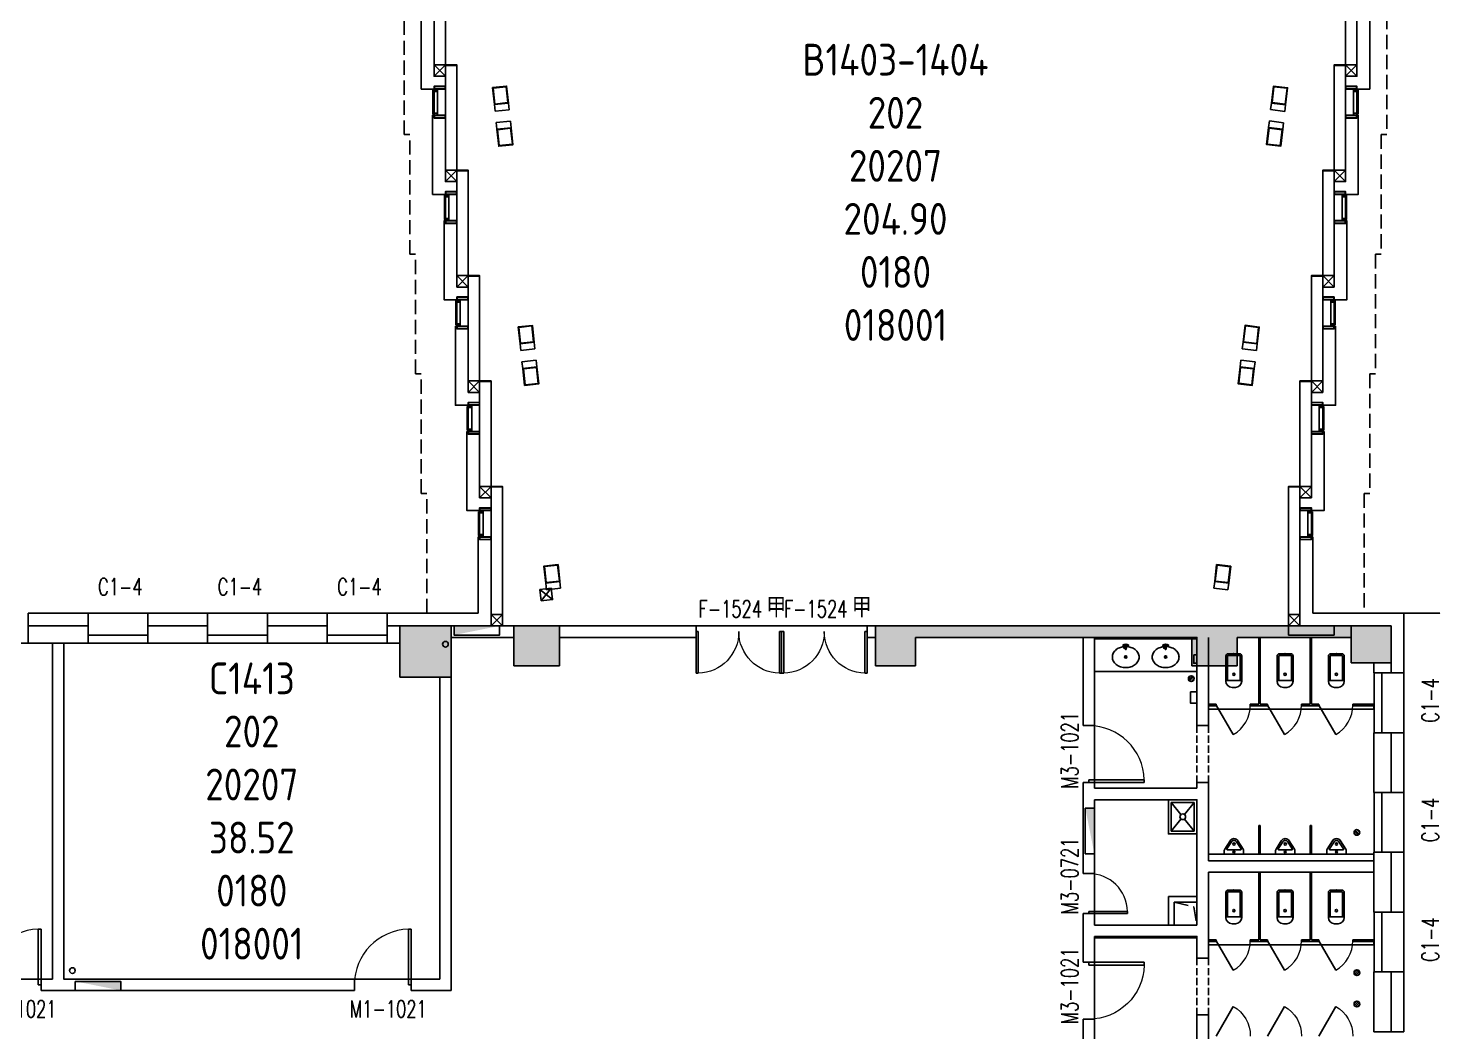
# Model space of a CAD drawing. Extents: x 2066852 to 2142668, y 313528 to 416301.
# Drawn here: x 2117888 to 2142668, y 335140 to 352759 of the extents above; entities that cross this region are included whole.
import ezdxf

# ---------------------------------------------------------------- set-up
doc = ezdxf.new("R2010")
doc.units = 0
doc.header["$LTSCALE"] = 1000
doc.header["$MEASUREMENT"] = 0
doc.linetypes.add('DASH', pattern=[0.35, 0.25, -0.1])
for name, color, linetype in [('body', 30, 'Continuous'), ('RM$', 5, 'Continuous'), ('RM$TXT', 5, 'Continuous'), ('消防', 222, 'Continuous')]:
    doc.layers.add(name, color=color, linetype=linetype)
doc.styles.add('_TCH_WINDOW', font='txt.shx', dxfattribs={"height": 3.5, "bigfont": 'hztxt.shx'})
doc.styles.get("Standard").update_dxf_attribs({"font": 'gbenor.shx', "bigfont": 'gbcbig.shx'})

# ---------------------------------------------------------------- blocks, each defined once
blk = doc.blocks.new('A$C1DF25F63')
at = {"layer": 'body'}
h = blk.add_hatch(dxfattribs=at)
h.set_pattern_fill('ANSI31', color=256, scale=200, style=0)
h.set_pattern_definition([(45, (-36289.582, -2991.087), (-17.67767, 17.67767), [])])
h.paths.add_polyline_path([(0, 50, 1), (100, 50, 1)])
blk.add_circle((50, 50), 50, dxfattribs=at)
blk = doc.blocks.new('$DorLib2D$00000001')
for p, q in [((0.45, 0.975), (0.5, 0.975)), ((0.45, 0), (0.45, 0.975)), ((0.5, 0), (0.5, 0.975)), ((0.5, 0), (0.45, 0))]:
    blk.add_line(p, q)
at = {"lineweight": 13}
blk.add_arc((0.475, 0), 0.975, 91.4693, 180, dxfattribs=at)
blk = doc.blocks.new('$lvtry$00000117')
for p, q in [((-140, -40, 0), (-140, -480, 0)), ((-110, -40, 0), (-110, -470, 0)), ((100, 0, 0), (-100, 0, 0)), ((100, -30, 0), (-100, -30, 0)), ((110, -470, 0), (110, -40, 0)), ((140, -480, 0), (140, -40, 0)), ((140, -470, 0), (-140, -470, 0)), ((-30, -590, 0), (30, -590, 0))]:
    blk.add_line(p, q)
blk.add_circle((0, -359, 0), 20)
for centre, radius, start, end in [((-100, -40, 0), 40, 90, 180), ((-100, -40, 0), 10, 90, 180), ((100, -40, 0), 40, 0, 90), ((100, -40, 0), 10, 0, 90), ((-30, -480, 0), 110, 180, 270), ((30, -480, 0), 110, 270, 0)]:
    blk.add_arc(centre, radius, start, end)
blk.add_point((0, 0, 0))
blk = doc.blocks.new('$TCHSYS$APDOOR2D')
blk.add_line((0.5, 0), (0, 0.866))
at = {"lineweight": 13}
blk.add_arc((0.5, 0), 1, 120, 180, dxfattribs=at)
blk = doc.blocks.new('$lvtry$00000012')
for p, q in [((-250, -50, 0), (-39, -219, 0)), ((39, -219, 0), (250, -50, 0)), ((-250, -450, 0), (-39, -281, 0)), ((39, -281, 0), (250, -450, 0))]:
    blk.add_line(p, q)
at = {"elevation": 0}
for points in [[(300, -500), (300, 0), (-300, 0), (-300, -500)], [(250, -450), (250, -50), (-250, -50), (-250, -450)]]:
    blk.add_lwpolyline(points, close=True, dxfattribs=at)
blk.add_circle((0, -250, 0), 50)
blk = doc.blocks.new('$lvtry$00000194')
for p, q in [((-17, -27, 0), (-17, -17, 0)), ((17, -27, 0), (17, -17, 0))]:
    blk.add_line(p, q)
at = {"elevation": 0}
blk.add_lwpolyline([(14, -39, -0.067374), (92, -53, -0.088152), (166, -93, -0.105269), (218, -155, -0.121685), (235, -224, -0.121685), (218, -292, -0.105269), (166, -355, -0.088152), (92, -394, -0.078966), (0, -409, -0.078966), (-92, -394, -0.088152), (-166, -355, -0.105269), (-218, -292, -0.121685), (-235, -224, -0.121685), (-218, -155, -0.105269), (-166, -93, -0.088152), (-92, -53, -0.059935), (-23, -40, -0.059935)], format="xyb", dxfattribs=at)
for centre, radius in [((0, -221, 0), 20), ((0, -27, 0), 16.7), ((0, -221, 0), 15)]:
    blk.add_circle(centre, radius)
for centre, radius, start, end in [((-40, -17, 0), 10.1, 106.6096, 258.1648), ((-64, 250, 0), 259, 274.7069, 282.3732), ((-75, -197, 0), 173, 71.36, 79.1873), ((-29, -63, 0), 6.77, 155.344, 308.3224), ((-171, 35, 0), 166, 324.8411, 338.1337), ((-171, 35, 0), 170, 324.8411, 331.3523), ((-29, -63, 0), 3.37, 155.344, 308.3224), ((100, -178, 0), 170, 132.3141, 138.8253), ((100, -178, 0), 166, 125.5327, 138.8253), ((-12, -42, 0), 10.6, 201.8924, 261.774), ((0, -17, 0), 16.7, 0, 180), ((-381, -99, 0), 372, 2.3982, 6.7627), ((0, -80, 0), 9.9, 201.7837, 338.2163), ((64, 250, 0), 259, 257.6268, 265.2931), ((381, -99, 0), 372, 170.1008, 177.6018), ((75, -197, 0), 173, 100.8127, 110.4191), ((40, -17, 0), 10.1, 281.8352, 73.3904)]:
    blk.add_arc(centre, radius, start, end)
blk.add_point((0, -17, 0))
blk = doc.blocks.new('$lvtry$00000107')
for p, q in [((-170, 0, 0), (170, 0, 0)), ((-170, -61, 0), (-170, 0, 0)), ((170, -61, 0), (170, 0, 0)), ((-162, -88, 0), (-69, -231, 0)), ((-124, -91, 0), (-43, -216, 0)), ((-116, -76, 0), (116, -76, 0)), ((43, -216, 0), (124, -91, 0)), ((69, -231, 0), (162, -88, 0))]:
    blk.add_line(p, q)
for centre, radius in [((0, -177, 0), 20), ((0, -38, 0), 17.7)]:
    blk.add_circle(centre, radius)
for centre, radius, start, end in [((-120, -61, 0), 50, 180, 213.0863), ((-116, -86, 0), 10, 90, 213.0863), ((0, -191, 0), 80, 210, 330), ((0, -191, 0), 50, 210, 330), ((116, -86, 0), 10, 326.9137, 90), ((120, -61, 0), 50, 326.9137, 0)]:
    blk.add_arc(centre, radius, start, end)
blk.add_point((0, -38, 0))
blk = doc.blocks.new('cde')
at = {"layer": '消防'}
blk.add_hatch(color=256, dxfattribs=at).paths.add_polyline_path([(-873427, -271674), (-874227, -271674), (-873427, -271834)])
blk.add_lwpolyline([(-874227, -271674), (-873427, -271674), (-873427, -271834), (-874227, -271834)], close=True, dxfattribs=at)
blk = doc.blocks.new('$WINLIB2D$00000004')
for p, q in [((-0.5, 0.5), (0.5, 0.5)), ((-0.5, 0.241), (0.5, 0.241)), ((-0.5, -0.5), (0.5, -0.5))]:
    blk.add_line(p, q)
blk = doc.blocks.new('$DorLib2D$00000002')
for p, q in [((-0.5, 0), (-0.5, 0.4875)), ((-0.475, 0.4875), (-0.5, 0.4875)), ((-0.475, 0), (-0.475, 0.4875)), ((0.475, 0), (0.475, 0.4875)), ((0.475, 0.4875), (0.5, 0.4875)), ((0.5, 0), (0.5, 0.4875)), ((-0.5, 0), (-0.475, 0)), ((0.5, 0), (0.475, 0))]:
    blk.add_line(p, q)
at = {"lineweight": 13}
for centre, start, end in [((-0.4875, 0), 0, 88.53072), ((0.4875, 0), 91.46928, 180)]:
    blk.add_arc(centre, 0.4875, start, end, dxfattribs=at)

msp = doc.modelspace()

# ---------------------------------------------------------------- hatches: boundary and pattern name
at = {"layer": 'body'}
for points in [[(2124413, 342265), (2124413, 341365), (2125313, 341365), (2125313, 342265)], [(2126413, 342265), (2126413, 341565), (2127213, 341565), (2127213, 342265)], [(2132763, 342265), (2132763, 341564), (2133463, 341564), (2133463, 342265)], [(2136105, 342064), (2136105, 342265), (2133463, 342265), (2133463, 342064)], [(2138313, 342064), (2138313, 342264), (2138713, 342264), (2138713, 342265), (2136105, 342265), (2136105, 342064)], [(2138313, 342264), (2138313, 341564), (2139113, 341564), (2139113, 342264)], [(2138713, 342264), (2139113, 342264), (2139113, 342064), (2141113, 342064), (2141113, 342265), (2138713, 342265)], [(2141113, 341615), (2141813, 341615), (2141813, 342265), (2141113, 342265)]]:
    msp.add_hatch(color=256, dxfattribs=at).paths.add_polyline_path(points)

# ---------------------------------------------------------------- linework, layer by layer
at = {"linetype": 'DASH'}
for p, q in [((2138005, 337414), (2138353, 337333)), ((2138353, 337333), (2138405, 337014))]:
    msp.add_line(p, q, dxfattribs=at)
at = {"layer": 'body'}
for p, q in [((2125013, 352115), (2125213, 351915)), ((2125213, 352115), (2125013, 351915)), ((2141213, 352115), (2141013, 351915)), ((2141013, 352115), (2141213, 351915)), ((2124988, 351690), (2125213, 351690)), ((2124993, 351250), (2124993, 351670)), ((2124998, 351670), (2124993, 351670)), ((2125013, 351670), (2125008, 351670)), ((2125013, 351250), (2125013, 351670)), ((2125073, 351270), (2125073, 351650)), ((2141238, 351690), (2141013, 351690)), ((2141153, 351270), (2141153, 351650)), ((2141213, 351250), (2141213, 351670)), ((2141213, 351670), (2141218, 351670)), ((2141228, 351670), (2141233, 351670)), ((2141233, 351250), (2141233, 351670)), ((2124988, 351230), (2125213, 351230)), ((2124998, 351250), (2124993, 351250)), ((2125013, 351250), (2125008, 351250)), ((2141238, 351230), (2141013, 351230)), ((2141213, 351250), (2141218, 351250)), ((2141228, 351250), (2141233, 351250)), ((2125213, 350265), (2125413, 350065)), ((2125413, 350265), (2125213, 350065)), ((2141013, 350265), (2140813, 350065)), ((2140813, 350265), (2141013, 350065)), ((2125188, 349840), (2125413, 349840)), ((2125193, 349400), (2125193, 349820)), ((2125198, 349820), (2125193, 349820)), ((2125213, 349820), (2125208, 349820)), ((2125213, 349400), (2125213, 349820)), ((2125273, 349420), (2125273, 349800)), ((2141038, 349840), (2140813, 349840)), ((2140953, 349420), (2140953, 349800)), ((2141013, 349400), (2141013, 349820)), ((2141013, 349820), (2141018, 349820)), ((2141028, 349820), (2141033, 349820)), ((2141033, 349400), (2141033, 349820)), ((2125198, 349400), (2125193, 349400)), ((2125213, 349400), (2125208, 349400)), ((2141013, 349400), (2141018, 349400)), ((2141028, 349400), (2141033, 349400)), ((2125188, 349380), (2125413, 349380)), ((2141038, 349380), (2140813, 349380)), ((2125413, 348415), (2125613, 348215)), ((2125613, 348415), (2125413, 348215)), ((2140813, 348415), (2140613, 348215)), ((2140613, 348415), (2140813, 348215)), ((2125388, 347990), (2125613, 347990)), ((2125393, 347550), (2125393, 347970)), ((2125398, 347970), (2125393, 347970)), ((2125413, 347970), (2125408, 347970)), ((2125413, 347550), (2125413, 347970)), ((2125473, 347570), (2125473, 347950)), ((2140838, 347990), (2140613, 347990)), ((2140753, 347570), (2140753, 347950)), ((2140813, 347550), (2140813, 347970)), ((2140813, 347970), (2140818, 347970)), ((2140828, 347970), (2140833, 347970)), ((2140833, 347550), (2140833, 347970)), ((2125388, 347530), (2125613, 347530)), ((2125398, 347550), (2125393, 347550)), ((2125413, 347550), (2125408, 347550)), ((2140838, 347530), (2140613, 347530)), ((2140813, 347550), (2140818, 347550)), ((2140828, 347550), (2140833, 347550)), ((2125613, 346565), (2125813, 346365)), ((2125813, 346565), (2125613, 346365)), ((2140613, 346565), (2140413, 346365)), ((2140413, 346565), (2140613, 346365)), ((2125588, 346140), (2125813, 346140)), ((2125593, 345700), (2125593, 346120)), ((2125598, 346120), (2125593, 346120)), ((2125613, 346120), (2125608, 346120)), ((2125613, 345700), (2125613, 346120)), ((2125673, 345720), (2125673, 346100)), ((2140638, 346140), (2140413, 346140)), ((2140553, 345720), (2140553, 346100)), ((2140613, 345700), (2140613, 346120)), ((2140613, 346120), (2140618, 346120)), ((2140628, 346120), (2140633, 346120)), ((2140633, 345700), (2140633, 346120)), ((2125588, 345680), (2125813, 345680)), ((2125598, 345700), (2125593, 345700)), ((2125613, 345700), (2125608, 345700)), ((2140638, 345680), (2140413, 345680)), ((2140613, 345700), (2140618, 345700)), ((2140628, 345700), (2140633, 345700)), ((2125813, 344715), (2126013, 344515)), ((2126013, 344715), (2125813, 344515)), ((2140413, 344715), (2140213, 344515)), ((2140213, 344715), (2140413, 344515)), ((2125788, 344290), (2126013, 344290)), ((2125793, 343850), (2125793, 344270)), ((2125798, 344270), (2125793, 344270)), ((2125813, 344270), (2125808, 344270)), ((2125813, 343850), (2125813, 344270)), ((2125873, 343870), (2125873, 344250)), ((2140438, 344290), (2140213, 344290)), ((2140353, 343870), (2140353, 344250)), ((2140413, 343850), (2140413, 344270)), ((2140413, 344270), (2140418, 344270)), ((2140428, 344270), (2140433, 344270)), ((2140433, 343850), (2140433, 344270)), ((2125788, 343830), (2126013, 343830)), ((2125798, 343850), (2125793, 343850)), ((2125813, 343850), (2125808, 343850)), ((2140438, 343830), (2140213, 343830)), ((2140413, 343850), (2140418, 343850)), ((2140428, 343850), (2140433, 343850)), ((2126872, 342903), (2127092, 342726)), ((2127071, 342925), (2126893, 342704)), ((2118938, 342490), (2117888, 342490)), ((2117888, 342490), (2117888, 342265)), ((2118938, 342490), (2118938, 342265)), ((2121038, 342490), (2119988, 342490)), ((2119988, 342490), (2119988, 342265)), ((2121038, 342490), (2121038, 342265)), ((2123138, 342490), (2122088, 342490)), ((2122088, 342490), (2122088, 342265)), ((2123138, 342490), (2123138, 342265)), ((2124663, 342490), (2124188, 342490)), ((2124188, 342490), (2124188, 342265)), ((2126013, 342465), (2126213, 342265)), ((2126213, 342465), (2126013, 342265)), ((2140213, 342465), (2140013, 342265)), ((2140013, 342465), (2140213, 342265)), ((2142038, 342490), (2141113, 342490)), ((2142038, 341440), (2142038, 342490)), ((2118938, 342265), (2117888, 342265)), ((2117888, 342265), (2117888, 341965)), ((2118938, 341965), (2118938, 342265)), ((2121038, 342265), (2119988, 342265)), ((2119988, 342265), (2119988, 341965)), ((2121038, 341965), (2121038, 342265)), ((2123138, 342265), (2122088, 342265)), ((2122088, 342265), (2122088, 341965)), ((2123138, 341965), (2123138, 342265)), ((2124413, 342265), (2124188, 342265)), ((2124188, 342265), (2124188, 341965)), ((2124413, 342265), (2124413, 341365)), ((2125313, 342265), (2124413, 342265)), ((2127013, 342265), (2125013, 342265)), ((2125313, 341365), (2125313, 342265)), ((2126413, 342265), (2125313, 342265)), ((2126413, 342265), (2126413, 341565)), ((2127213, 342265), (2126413, 342265)), ((2129613, 342265), (2127213, 342265)), ((2127213, 341565), (2127213, 342265)), ((2129613, 342064), (2129613, 342265)), ((2132763, 342265), (2132613, 342265)), ((2132613, 342265), (2132613, 342064)), ((2132763, 342265), (2132763, 341564)), ((2133463, 342265), (2132763, 342265)), ((2136105, 342265), (2133463, 342265)), ((2138713, 342265), (2136105, 342265)), ((2141113, 342265), (2138713, 342265)), ((2141113, 342265), (2141113, 342265)), ((2141113, 342064), (2141113, 342265)), ((2141113, 342064), (2141113, 342265)), ((2141813, 342265), (2141113, 342265)), ((2141113, 342265), (2141113, 341615)), ((2141813, 341615), (2141813, 342265)), ((2117888, 341965), (2118938, 341965)), ((2118313, 341965), (2118313, 336065)), ((2118513, 341965), (2118313, 341965)), ((2118513, 341965), (2118513, 336065)), ((2119988, 341965), (2121038, 341965)), ((2122088, 341965), (2123138, 341965)), ((2124188, 341965), (2124413, 341965)), ((2126413, 342064), (2125313, 342064)), ((2127213, 342064), (2129613, 342064)), ((2132613, 342064), (2132763, 342064)), ((2133463, 341564), (2133463, 342064)), ((2136105, 342064), (2133463, 342064)), ((2136105, 342064), (2136105, 342064)), ((2136105, 342064), (2136305, 342064)), ((2138313, 342064), (2136105, 342064)), ((2136305, 342064), (2136305, 342064)), ((2136405, 342064), (2136405, 340514)), ((2136605, 340514), (2136605, 342064)), ((2138405, 342064), (2136605, 342064)), ((2138313, 342064), (2138313, 341564)), ((2138405, 340864), (2138405, 342064)), ((2138605, 340864), (2138605, 342064)), ((2141113, 342064), (2139113, 342064)), ((2139113, 341564), (2139113, 342064)), ((2139492, 342076), (2139492, 340889)), ((2139517, 342076), (2139517, 340889)), ((2140392, 342076), (2140392, 340889)), ((2140417, 342076), (2140417, 340889)), ((2141113, 342064), (2141113, 342064)), ((2126413, 341565), (2127213, 341565)), ((2132763, 341564), (2133463, 341564)), ((2138405, 341464), (2136605, 341464)), ((2138313, 341564), (2139113, 341564)), ((2141113, 341615), (2141813, 341615)), ((2141513, 341615), (2141513, 341440)), ((2141813, 341440), (2141813, 341615)), ((2124413, 341365), (2125313, 341365)), ((2125113, 341365), (2125113, 336065)), ((2125313, 341365), (2125313, 335865)), ((2141513, 341440), (2141813, 341440)), ((2142038, 341440), (2141813, 341440)), ((2138405, 340864), (2138405, 340514)), ((2138742, 340889), (2138605, 340889)), ((2138605, 340514), (2138605, 340864)), ((2138605, 340864), (2138742, 340864)), ((2138742, 340864), (2138742, 340889)), ((2139492, 340889), (2139342, 340889)), ((2139342, 340889), (2139342, 340864)), ((2139342, 340864), (2139492, 340864)), ((2139492, 340864), (2139642, 340864)), ((2139642, 340889), (2139517, 340889)), ((2139642, 340864), (2139642, 340889)), ((2140392, 340889), (2140242, 340889)), ((2140242, 340889), (2140242, 340864)), ((2140242, 340864), (2140392, 340864)), ((2140392, 340864), (2140542, 340864)), ((2140542, 340889), (2140417, 340889)), ((2140542, 340864), (2140542, 340889)), ((2141513, 340889), (2141142, 340889)), ((2141142, 340889), (2141142, 340864)), ((2141142, 340864), (2141513, 340864)), ((2136405, 340514), (2136605, 340514)), ((2138405, 340514), (2138605, 340514)), ((2141813, 340390), (2141513, 340390)), ((2141513, 340390), (2141513, 339340)), ((2141813, 339340), (2141813, 340390)), ((2142038, 340390), (2141813, 340390)), ((2142038, 339340), (2142038, 340390)), ((2136605, 339514), (2136405, 339514)), ((2136405, 339514), (2136405, 339314)), ((2136605, 339414), (2136605, 339514)), ((2138605, 339514), (2138405, 339514)), ((2138405, 339514), (2138405, 339414)), ((2138605, 339314), (2138605, 339514)), ((2136405, 339314), (2136405, 337917)), ((2138405, 339414), (2136605, 339414)), ((2138605, 338139), (2138605, 339314)), ((2141513, 339340), (2141813, 339340)), ((2142038, 339340), (2141813, 339340)), ((2136605, 337917), (2136605, 339214)), ((2138405, 339214), (2136605, 339214)), ((2138405, 338039), (2138405, 339214)), ((2139492, 338259), (2139492, 338759)), ((2139492, 338759), (2139517, 338759)), ((2139517, 338259), (2139517, 338759)), ((2140392, 338259), (2140392, 338759)), ((2140392, 338759), (2140417, 338759)), ((2140417, 338259), (2140417, 338759)), ((2139492, 338259), (2139517, 338259)), ((2140392, 338259), (2140417, 338259)), ((2141813, 338290), (2141513, 338290)), ((2141513, 338290), (2141513, 337240)), ((2141813, 337240), (2141813, 338290)), ((2142038, 338290), (2141813, 338290)), ((2142038, 337240), (2142038, 338290)), ((2138405, 337839), (2138405, 338039)), ((2141513, 338139), (2138605, 338139)), ((2136405, 337917), (2136605, 337917)), ((2138405, 337014), (2138405, 337839)), ((2141513, 337939), (2138605, 337939)), ((2138605, 337439), (2138605, 337939)), ((2138605, 337102), (2138605, 337927)), ((2139492, 337927), (2139492, 336752)), ((2139517, 337927), (2139492, 337927)), ((2139517, 337927), (2139517, 336752)), ((2140392, 337939), (2140392, 336752)), ((2140417, 337939), (2140392, 337939)), ((2140417, 337939), (2140417, 336752)), ((2138405, 337514), (2137905, 337514)), ((2137905, 337014), (2137905, 337514)), ((2138405, 337414), (2138005, 337414)), ((2138005, 337014), (2138005, 337414)), ((2136605, 337217), (2136405, 337217)), ((2136405, 337217), (2136405, 336914)), ((2136605, 337014), (2136605, 337217)), ((2138405, 337014), (2136605, 337014)), ((2138605, 336739), (2138605, 337102)), ((2141513, 337240), (2141813, 337240)), ((2142038, 337240), (2141813, 337240)), ((2136405, 336914), (2136405, 336359)), ((2136605, 336359), (2136605, 336814)), ((2138405, 336814), (2136605, 336814)), ((2138405, 336552), (2138405, 336814)), ((2138405, 336552), (2138405, 336434)), ((2138742, 336752), (2138605, 336752)), ((2138605, 336434), (2138605, 336752)), ((2138605, 336727), (2138742, 336727)), ((2138742, 336727), (2138742, 336752)), ((2139492, 336752), (2139342, 336752)), ((2139342, 336752), (2139342, 336727)), ((2139342, 336727), (2139492, 336727)), ((2139492, 336727), (2139642, 336727)), ((2139642, 336752), (2139517, 336752)), ((2139642, 336727), (2139642, 336752)), ((2140392, 336752), (2140242, 336752)), ((2140242, 336752), (2140242, 336727)), ((2140242, 336727), (2140392, 336727)), ((2140392, 336727), (2140542, 336727)), ((2140542, 336752), (2140417, 336752)), ((2140542, 336727), (2140542, 336752)), ((2141513, 336752), (2141142, 336752)), ((2141142, 336752), (2141142, 336727)), ((2141142, 336727), (2141513, 336727)), ((2136405, 336359), (2136605, 336359)), ((2138405, 336434), (2138605, 336434)), ((2118313, 336065), (2118113, 336065)), ((2118113, 336065), (2118113, 335865)), ((2123613, 336065), (2118513, 336065)), ((2123613, 335865), (2123613, 336065)), ((2125113, 336065), (2124613, 336065)), ((2124613, 336065), (2124613, 335865)), ((2141813, 336190), (2141513, 336190)), ((2141513, 336190), (2141513, 335140)), ((2141813, 335140), (2141813, 336190)), ((2142038, 336190), (2141813, 336190)), ((2142038, 335140), (2142038, 336190)), ((2118113, 335865), (2118313, 335865)), ((2118313, 335865), (2123613, 335865)), ((2124613, 335865), (2125313, 335865)), ((2136605, 335359), (2136405, 335359)), ((2136405, 335359), (2136405, 333864)), ((2136605, 333864), (2136605, 335359)), ((2138605, 335434), (2138405, 335434)), ((2138405, 335434), (2138405, 333864)), ((2138605, 333864), (2138605, 335434)), ((2138605, 335370), (2138605, 335052)), ((2141513, 335140), (2141813, 335140)), ((2142038, 335140), (2141813, 335140))]:
    msp.add_line(p, q, dxfattribs=at)
at = {"layer": 'body', "ltscale": 15}
for p, q in [((2126071, 351417), (2126083, 351301)), ((2126332, 351327), (2126319, 351444)), ((2139713, 351445), (2139699, 351329)), ((2139948, 351299), (2139961, 351415)), ((2126332, 351327), (2126083, 351301)), ((2126353, 351128), (2126105, 351102)), ((2126366, 351012), (2126353, 351128)), ((2139676, 351130), (2139662, 351014)), ((2139924, 351100), (2139676, 351130)), ((2139948, 351299), (2139699, 351329)), ((2126105, 351102), (2126117, 350986)), ((2139910, 350984), (2139924, 351100)), ((2126523, 347217), (2126535, 347101)), ((2126784, 347127), (2126771, 347244)), ((2139214, 347245), (2139201, 347129)), ((2139449, 347099), (2139463, 347215)), ((2126784, 347127), (2126535, 347101)), ((2126805, 346928), (2126556, 346902)), ((2126818, 346812), (2126805, 346928)), ((2139177, 346930), (2139163, 346814)), ((2139425, 346900), (2139177, 346930)), ((2139449, 347099), (2139201, 347129)), ((2126556, 346902), (2126569, 346786)), ((2139411, 346784), (2139425, 346900)), ((2126974, 343017), (2126987, 342901)), ((2127235, 342927), (2127223, 343044)), ((2138716, 343045), (2138702, 342929)), ((2138950, 342899), (2138964, 343015)), ((2127235, 342927), (2126987, 342901)), ((2138950, 342899), (2138702, 342929))]:
    msp.add_line(p, q, dxfattribs=at)
at = {"layer": 'body', "linetype": 'ByBlock'}
for p, q in [((2136605, 340514), (2136605, 339514)), ((2138605, 338259), (2141513, 338259)), ((2136605, 338017), (2136605, 337117)), ((2138605, 338139), (2141513, 338139)), ((2136605, 336359), (2136605, 335359))]:
    msp.add_line(p, q, dxfattribs=at)
at = {"layer": 'body', "linetype": 'DASH', "ltscale": 0.5}
for p, q in [((2138405, 340514), (2138405, 339514)), ((2138605, 340514), (2138605, 339514)), ((2138405, 336434), (2138405, 335434)), ((2138605, 336434), (2138605, 335434))]:
    msp.add_line(p, q, dxfattribs=at)
at = {"layer": 'body', "linetype": 'DASH'}
for p, q in [((2138605, 340514), (2138405, 340514)), ((2138405, 339514), (2138605, 339514)), ((2138605, 336434), (2138405, 336434)), ((2138405, 335434), (2138605, 335434))]:
    msp.add_line(p, q, dxfattribs=at)
for points in [[(2124888, 342490), (2124888, 342490), (2124888, 344590), (2124788, 344590), (2124788, 346690), (2124688, 346690), (2124688, 348790), (2124588, 348790), (2124588, 350890), (2124488, 350890), (2124488, 352990), (2124388, 352990), (2124388, 355090), (2124288, 355090), (2124288, 362440), (2124388, 362440), (2124388, 364540), (2124488, 364540), (2124488, 366640)], [(2141738, 366640), (2141738, 364540), (2141838, 364540), (2141838, 362440), (2141938, 362440), (2141938, 355090), (2141838, 355090), (2141838, 352990), (2141738, 352990), (2141738, 350890), (2141638, 350890), (2141638, 348790), (2141538, 348790), (2141538, 346690), (2141438, 346690), (2141438, 344590), (2141338, 344590), (2141338, 342490)]]:
    msp.add_lwpolyline(points, dxfattribs=at)
at = {"layer": 'body'}
for points in [[(2126013, 342265), (2126013, 344515), (2125813, 344515), (2125813, 346365), (2125613, 346365), (2125613, 348215), (2125413, 348215), (2125413, 350065), (2125213, 350065), (2125213, 351915), (2125013, 351915), (2125013, 353765), (2124813, 353765), (2124813, 355615), (2124613, 355615), (2124613, 361915), (2124813, 361915), (2124813, 363765), (2125013, 363765), (2125013, 365615)], [(2140213, 342265), (2140213, 344515), (2140413, 344515), (2140413, 346365), (2140613, 346365), (2140613, 348215), (2140813, 348215), (2140813, 350065), (2141013, 350065), (2141013, 351915), (2141213, 351915), (2141213, 353765), (2141413, 353765), (2141413, 355615), (2141613, 355615), (2141613, 361915), (2141413, 361915), (2141413, 363765), (2141213, 363765), (2141213, 365615)], [(2125213, 365415), (2125213, 363565), (2125013, 363565), (2125013, 361715), (2124813, 361715), (2124813, 355815), (2125013, 355815), (2125013, 353965), (2125213, 353965), (2125213, 352115), (2125413, 352115), (2125413, 350265), (2125613, 350265), (2125613, 348415), (2125813, 348415), (2125813, 346565), (2126013, 346565), (2126013, 344715), (2126213, 344715), (2126213, 342265)], [(2141013, 365415), (2141013, 363565), (2141213, 363565), (2141213, 361715), (2141413, 361715), (2141413, 355815), (2141213, 355815), (2141213, 353965), (2141013, 353965), (2141013, 352115), (2140813, 352115), (2140813, 350265), (2140613, 350265), (2140613, 348415), (2140413, 348415), (2140413, 346565), (2140213, 346565), (2140213, 344715), (2140013, 344715), (2140013, 342265)], [(2124988, 351690), (2124788, 351690), (2124788, 353080)], [(2141238, 351690), (2141438, 351690), (2141438, 353080)], [(2125013, 351690), (2125073, 351690), (2125073, 351650), (2125013, 351650), (2125013, 351690)], [(2141213, 351690), (2141153, 351690), (2141153, 351650), (2141213, 351650), (2141213, 351690)], [(2125188, 349840), (2124988, 349840), (2124988, 351230)], [(2125013, 351230), (2125073, 351230), (2125073, 351270), (2125013, 351270), (2125013, 351230)], [(2141038, 349840), (2141238, 349840), (2141238, 351230)], [(2141213, 351230), (2141153, 351230), (2141153, 351270), (2141213, 351270), (2141213, 351230)], [(2125213, 349840), (2125273, 349840), (2125273, 349800), (2125213, 349800), (2125213, 349840)], [(2141013, 349840), (2140953, 349840), (2140953, 349800), (2141013, 349800), (2141013, 349840)], [(2125213, 349380), (2125273, 349380), (2125273, 349420), (2125213, 349420), (2125213, 349380)], [(2141013, 349380), (2140953, 349380), (2140953, 349420), (2141013, 349420), (2141013, 349380)], [(2125388, 347990), (2125188, 347990), (2125188, 349380)], [(2140838, 347990), (2141038, 347990), (2141038, 349380)], [(2125413, 347990), (2125473, 347990), (2125473, 347950), (2125413, 347950), (2125413, 347990)], [(2140813, 347990), (2140753, 347990), (2140753, 347950), (2140813, 347950), (2140813, 347990)], [(2125588, 346140), (2125388, 346140), (2125388, 347530)], [(2125413, 347530), (2125473, 347530), (2125473, 347570), (2125413, 347570), (2125413, 347530)], [(2140638, 346140), (2140838, 346140), (2140838, 347530)], [(2140813, 347530), (2140753, 347530), (2140753, 347570), (2140813, 347570), (2140813, 347530)], [(2125613, 346140), (2125673, 346140), (2125673, 346100), (2125613, 346100), (2125613, 346140)], [(2140613, 346140), (2140553, 346140), (2140553, 346100), (2140613, 346100), (2140613, 346140)], [(2125788, 344290), (2125588, 344290), (2125588, 345680)], [(2125613, 345680), (2125673, 345680), (2125673, 345720), (2125613, 345720), (2125613, 345680)], [(2140438, 344290), (2140638, 344290), (2140638, 345680)], [(2140613, 345680), (2140553, 345680), (2140553, 345720), (2140613, 345720), (2140613, 345680)], [(2125813, 344290), (2125873, 344290), (2125873, 344250), (2125813, 344250), (2125813, 344290)], [(2140413, 344290), (2140353, 344290), (2140353, 344250), (2140413, 344250), (2140413, 344290)], [(2125788, 342490), (2125788, 343830)], [(2125813, 343830), (2125873, 343830), (2125873, 343870), (2125813, 343870), (2125813, 343830)], [(2140413, 343830), (2140353, 343830), (2140353, 343870), (2140413, 343870), (2140413, 343830)], [(2140438, 342490), (2140438, 343830)], [(2125788, 342490), (2123559, 342490), (2123559, 342490)], [(2140438, 342490), (2142668, 342490), (2142668, 342490)], [(2138605, 340864), (2138605, 340804), (2141513, 340804), (2141513, 340864)], [(2141513, 336727), (2141513, 336667), (2138605, 336667), (2138605, 336727)]]:
    msp.add_lwpolyline(points, dxfattribs=at)
for points in [[(2125013, 351915), (2125213, 351915), (2125213, 352115), (2125013, 352115)], [(2125213, 352115), (2125413, 352115), (2125413, 352105), (2125213, 352105)], [(2141013, 352115), (2140813, 352115), (2140813, 352105), (2141013, 352105)], [(2141213, 351915), (2141013, 351915), (2141013, 352115), (2141213, 352115)], [(2125213, 351740), (2125013, 351740), (2125013, 351690), (2125213, 351690)], [(2125208, 351735), (2125018, 351735), (2125018, 351695), (2125208, 351695)], [(2125018, 351685), (2125068, 351685), (2125068, 351655), (2125018, 351655)], [(2126319, 351444), (2126287, 351742), (2126039, 351715), (2126071, 351417)], [(2126308, 351452), (2126278, 351731), (2126050, 351706), (2126080, 351428)], [(2139961, 351415), (2139997, 351713), (2139749, 351743), (2139713, 351445)], [(2139953, 351426), (2139986, 351704), (2139757, 351731), (2139724, 351453)], [(2141013, 351740), (2141213, 351740), (2141213, 351690), (2141013, 351690)], [(2141018, 351735), (2141208, 351735), (2141208, 351695), (2141018, 351695)], [(2141208, 351685), (2141158, 351685), (2141158, 351655), (2141208, 351655)], [(2125213, 351230), (2125013, 351230), (2125013, 351180), (2125213, 351180)], [(2125018, 351235), (2125068, 351235), (2125068, 351265), (2125018, 351265)], [(2125208, 351225), (2125018, 351225), (2125018, 351185), (2125208, 351185)], [(2141013, 351230), (2141213, 351230), (2141213, 351180), (2141013, 351180)], [(2141018, 351225), (2141208, 351225), (2141208, 351185), (2141018, 351185)], [(2141208, 351235), (2141158, 351235), (2141158, 351265), (2141208, 351265)], [(2126366, 351012), (2126398, 350714), (2126149, 350687), (2126117, 350986)], [(2126357, 351001), (2126387, 350723), (2126158, 350698), (2126128, 350977)], [(2139910, 350984), (2139875, 350686), (2139627, 350716), (2139662, 351014)], [(2139899, 350976), (2139866, 350698), (2139638, 350725), (2139671, 351003)], [(2125213, 350065), (2125413, 350065), (2125413, 350265), (2125213, 350265)], [(2125413, 350265), (2125613, 350265), (2125613, 350255), (2125413, 350255)], [(2140813, 350265), (2140613, 350265), (2140613, 350255), (2140813, 350255)], [(2141013, 350065), (2140813, 350065), (2140813, 350265), (2141013, 350265)], [(2125413, 349890), (2125213, 349890), (2125213, 349840), (2125413, 349840)], [(2140813, 349890), (2141013, 349890), (2141013, 349840), (2140813, 349840)], [(2125408, 349885), (2125218, 349885), (2125218, 349845), (2125408, 349845)], [(2125218, 349835), (2125268, 349835), (2125268, 349805), (2125218, 349805)], [(2140818, 349885), (2141008, 349885), (2141008, 349845), (2140818, 349845)], [(2141008, 349835), (2140958, 349835), (2140958, 349805), (2141008, 349805)], [(2125218, 349385), (2125268, 349385), (2125268, 349415), (2125218, 349415)], [(2141008, 349385), (2140958, 349385), (2140958, 349415), (2141008, 349415)], [(2125413, 349380), (2125213, 349380), (2125213, 349330), (2125413, 349330)], [(2125408, 349375), (2125218, 349375), (2125218, 349335), (2125408, 349335)], [(2140813, 349380), (2141013, 349380), (2141013, 349330), (2140813, 349330)], [(2140818, 349375), (2141008, 349375), (2141008, 349335), (2140818, 349335)], [(2125413, 348215), (2125613, 348215), (2125613, 348415), (2125413, 348415)], [(2125613, 348415), (2125813, 348415), (2125813, 348405), (2125613, 348405)], [(2140613, 348415), (2140413, 348415), (2140413, 348405), (2140613, 348405)], [(2140813, 348215), (2140613, 348215), (2140613, 348415), (2140813, 348415)], [(2125613, 348040), (2125413, 348040), (2125413, 347990), (2125613, 347990)], [(2125608, 348035), (2125418, 348035), (2125418, 347995), (2125608, 347995)], [(2125418, 347985), (2125468, 347985), (2125468, 347955), (2125418, 347955)], [(2140613, 348040), (2140813, 348040), (2140813, 347990), (2140613, 347990)], [(2140618, 348035), (2140808, 348035), (2140808, 347995), (2140618, 347995)], [(2140808, 347985), (2140758, 347985), (2140758, 347955), (2140808, 347955)], [(2125613, 347530), (2125413, 347530), (2125413, 347480), (2125613, 347480)], [(2125418, 347535), (2125468, 347535), (2125468, 347565), (2125418, 347565)], [(2125608, 347525), (2125418, 347525), (2125418, 347485), (2125608, 347485)], [(2126771, 347244), (2126739, 347542), (2126490, 347515), (2126523, 347217)], [(2126760, 347252), (2126730, 347531), (2126501, 347506), (2126531, 347228)], [(2139463, 347215), (2139498, 347513), (2139250, 347543), (2139214, 347245)], [(2139454, 347226), (2139487, 347504), (2139259, 347531), (2139225, 347253)], [(2140613, 347530), (2140813, 347530), (2140813, 347480), (2140613, 347480)], [(2140618, 347525), (2140808, 347525), (2140808, 347485), (2140618, 347485)], [(2140808, 347535), (2140758, 347535), (2140758, 347565), (2140808, 347565)], [(2126818, 346812), (2126850, 346514), (2126601, 346487), (2126569, 346786)], [(2126809, 346801), (2126839, 346523), (2126610, 346498), (2126580, 346777)], [(2139411, 346784), (2139376, 346486), (2139128, 346516), (2139163, 346814)], [(2139400, 346776), (2139367, 346498), (2139139, 346525), (2139172, 346803)], [(2125613, 346365), (2125813, 346365), (2125813, 346565), (2125613, 346565)], [(2125813, 346565), (2126013, 346565), (2126013, 346555), (2125813, 346555)], [(2140413, 346565), (2140213, 346565), (2140213, 346555), (2140413, 346555)], [(2140613, 346365), (2140413, 346365), (2140413, 346565), (2140613, 346565)], [(2125813, 346190), (2125613, 346190), (2125613, 346140), (2125813, 346140)], [(2125808, 346185), (2125618, 346185), (2125618, 346145), (2125808, 346145)], [(2140413, 346190), (2140613, 346190), (2140613, 346140), (2140413, 346140)], [(2140418, 346185), (2140608, 346185), (2140608, 346145), (2140418, 346145)], [(2125618, 346135), (2125668, 346135), (2125668, 346105), (2125618, 346105)], [(2140608, 346135), (2140558, 346135), (2140558, 346105), (2140608, 346105)], [(2125813, 345680), (2125613, 345680), (2125613, 345630), (2125813, 345630)], [(2125618, 345685), (2125668, 345685), (2125668, 345715), (2125618, 345715)], [(2125808, 345675), (2125618, 345675), (2125618, 345635), (2125808, 345635)], [(2140413, 345680), (2140613, 345680), (2140613, 345630), (2140413, 345630)], [(2140418, 345675), (2140608, 345675), (2140608, 345635), (2140418, 345635)], [(2140608, 345685), (2140558, 345685), (2140558, 345715), (2140608, 345715)], [(2125813, 344515), (2126013, 344515), (2126013, 344715), (2125813, 344715)], [(2126013, 344715), (2126213, 344715), (2126213, 344705), (2126013, 344705)], [(2140213, 344715), (2140013, 344715), (2140013, 344705), (2140213, 344705)], [(2140413, 344515), (2140213, 344515), (2140213, 344715), (2140413, 344715)], [(2126013, 344340), (2125813, 344340), (2125813, 344290), (2126013, 344290)], [(2126008, 344335), (2125818, 344335), (2125818, 344295), (2126008, 344295)], [(2125818, 344285), (2125868, 344285), (2125868, 344255), (2125818, 344255)], [(2140213, 344340), (2140413, 344340), (2140413, 344290), (2140213, 344290)], [(2140218, 344335), (2140408, 344335), (2140408, 344295), (2140218, 344295)], [(2140408, 344285), (2140358, 344285), (2140358, 344255), (2140408, 344255)], [(2126013, 343830), (2125813, 343830), (2125813, 343780), (2126013, 343780)], [(2125818, 343835), (2125868, 343835), (2125868, 343865), (2125818, 343865)], [(2126008, 343825), (2125818, 343825), (2125818, 343785), (2126008, 343785)], [(2140213, 343830), (2140413, 343830), (2140413, 343780), (2140213, 343780)], [(2140218, 343825), (2140408, 343825), (2140408, 343785), (2140218, 343785)], [(2140408, 343835), (2140358, 343835), (2140358, 343865), (2140408, 343865)], [(2127223, 343044), (2127191, 343342), (2126942, 343315), (2126974, 343017)], [(2127212, 343052), (2127182, 343331), (2126953, 343306), (2126983, 343028)], [(2138964, 343015), (2138999, 343313), (2138751, 343343), (2138716, 343045)], [(2138955, 343026), (2138988, 343304), (2138760, 343331), (2138727, 343053)], [(2126893, 342704), (2127092, 342726), (2127071, 342925), (2126872, 342903)], [(2126013, 342265), (2126213, 342265), (2126213, 342465), (2126013, 342465)], [(2140213, 342265), (2140013, 342265), (2140013, 342465), (2140213, 342465)], [(2138348, 341759), (2138405, 341759), (2138405, 341609), (2138348, 341609)], [(2138291, 341109), (2138405, 341109), (2138405, 340909), (2138291, 340909)]]:
    msp.add_lwpolyline(points, close=True, dxfattribs=at)
at = {"layer": 'body', "linetype": 'ByBlock'}
for points in [[(2136605, 342064), (2138405, 342064), (2138405, 342036), (2136605, 342036)], [(2136605, 336814), (2138405, 336814), (2138405, 336789), (2136605, 336789)]]:
    msp.add_lwpolyline(points, close=True, dxfattribs=at)
at = {"layer": 'body'}
for centre, start, end in [((2125003, 351672), 205.5271, 334.4729), ((2141223, 351672), 205.5271, 334.4729), ((2125003, 351247), 25.5271, 154.4729), ((2141223, 351247), 25.5271, 154.4729), ((2125203, 349822), 205.5271, 334.4729), ((2141023, 349822), 205.5271, 334.4729), ((2125203, 349397), 25.5271, 154.4729), ((2141023, 349397), 25.5271, 154.4729), ((2125403, 347972), 205.5271, 334.4729), ((2140823, 347972), 205.5271, 334.4729), ((2125403, 347547), 25.5271, 154.4729), ((2140823, 347547), 25.5271, 154.4729), ((2125603, 346122), 205.5271, 334.4729), ((2140623, 346122), 205.5271, 334.4729), ((2125603, 345697), 25.5271, 154.4729), ((2140623, 345697), 25.5271, 154.4729), ((2125803, 344272), 205.5271, 334.4729), ((2140423, 344272), 205.5271, 334.4729), ((2125803, 343847), 25.5271, 154.4729), ((2140423, 343847), 25.5271, 154.4729)]:
    msp.add_arc(centre, 5.54, start, end, dxfattribs=at)
at = {"layer": 'RM$'}
for points in [[(2141013, 353965), (2141013, 352115), (2140813, 352115), (2140813, 350265), (2140613, 350265), (2140613, 348415), (2140413, 348415), (2140413, 346565), (2140213, 346565), (2140213, 344715), (2140013, 344715), (2140013, 342265), (2126213, 342265), (2126213, 344715), (2126013, 344715), (2126013, 346565), (2125813, 346565), (2125813, 348415), (2125613, 348415), (2125613, 350265), (2125413, 350265), (2125413, 352115), (2125213, 352115), (2125213, 353965)], [(2124413, 341365), (2124413, 341965), (2118513, 341965), (2118513, 336065), (2125113, 336065), (2125113, 341365), (2124413, 341365)]]:
    msp.add_lwpolyline(points, dxfattribs=at)
msp.add_lwpolyline([(2118313, 341965), (2118313, 336065), (2114313, 336065), (2114313, 341965)], close=True, dxfattribs=at)
at = {"layer": '消防', "linetype": 'Continuous'}
for centre in [(2125213, 341944), (2125213, 341944), (2118663, 336214)]:
    msp.add_circle(centre, 50, dxfattribs=at)

# ---------------------------------------------------------------- block references
at = {"layer": 'body'}
ref = msp.add_blockref('$WINLIB2D$00000004', (2119463, 342227), dxfattribs=dict(at, xscale=1050, yscale=525, zscale=1050, rotation=179.9999999999995))
ref.add_attrib('A', 'C1-4', (2119113, 342803), dxfattribs={"height": 297.5, "rotation": 360, "style": '_TCH_WINDOW', "width": 0.705882})
ref = msp.add_blockref('$WINLIB2D$00000004', (2121563, 342227), dxfattribs=dict(at, xscale=1050, yscale=525, zscale=1050, rotation=179.9999999999995))
ref.add_attrib('A', 'C1-4', (2121213, 342803), dxfattribs={"height": 297.5, "rotation": 360, "style": '_TCH_WINDOW', "width": 0.705882})
ref = msp.add_blockref('$WINLIB2D$00000004', (2123663, 342227), dxfattribs=dict(at, xscale=1050, yscale=525, zscale=1050, rotation=179.9999999999995))
ref.add_attrib('A', 'C1-4', (2123313, 342803), dxfattribs={"height": 297.5, "rotation": 360, "style": '_TCH_WINDOW', "width": 0.705882})
for name, p, xscale, yscale, zscale, rotation in [('$DorLib2D$00000002', (2130363, 342165), -1500, 1500, -1500, 179.9999999996121), ('$DorLib2D$00000002', (2131863, 342165), -1500, 1500, -1500, 179.9999999996121), ('$TCHSYS$APDOOR2D', (2139042, 340876), 600, 600, 25, 180.0000000001111), ('$TCHSYS$APDOOR2D', (2139942, 340876), 600, 600, 25, 180.0000000001111), ('$TCHSYS$APDOOR2D', (2140842, 340876), 600, 600, 25, 180.0000000001111), ('$DorLib2D$00000001', (2136505, 340014), -1000, -1000, -1000, 90.00000000005332), ('$DorLib2D$00000001', (2136505, 337567), -700, -700, -700, 90.00000000005723), ('$TCHSYS$APDOOR2D', (2139042, 336739), 600, 600, 25, 180.0000000001223), ('$TCHSYS$APDOOR2D', (2139942, 336739), 600, 600, 25, 180.0000000001111), ('$TCHSYS$APDOOR2D', (2140842, 336739), 600, 600, 25, 180.0000000001223), ('$DorLib2D$00000001', (2136505, 335859), 1000, -1000, -1000, 89.99999999994664), ('$TCHSYS$APDOOR2D', (2139042, 335065), -600, 600, 25, 359.9999999998777), ('$TCHSYS$APDOOR2D', (2139942, 335065), -600, 600, 25, 359.9999999998888), ('$TCHSYS$APDOOR2D', (2140842, 335065), -600, 600, 25, 359.9999999998777)]:
    msp.add_blockref(name, p, dxfattribs=dict(at, xscale=xscale, yscale=yscale, zscale=zscale, rotation=rotation))
for name, p in [('$lvtry$00000194', (2137155, 341942, 0)), ('$lvtry$00000194', (2137855, 341942, 0)), ('A$C1DF25F63', (2138255, 341289)), ('A$C1DF25F63', (2141163, 335577))]:
    msp.add_blockref(name, p, dxfattribs=at)
at = {"layer": 'body', "yscale": -1}
for name, p, rotation in [('$lvtry$00000117', (2139052, 341776, 0), 180), ('$lvtry$00000117', (2139952, 341776, 0), 180), ('$lvtry$00000117', (2140852, 341776, 0), 180), ('$lvtry$00000012', (2137905, 338914), 270), ('$lvtry$00000117', (2139052, 337627), 180), ('$lvtry$00000117', (2139952, 337627), 180), ('$lvtry$00000117', (2140852, 337627), 180)]:
    msp.add_blockref(name, p, dxfattribs=dict(at, rotation=rotation))
at = {"layer": 'body'}
ref = msp.add_blockref('$WINLIB2D$00000004', (2141776, 340915), dxfattribs=dict(at, xscale=1050, yscale=525, zscale=1050, rotation=90))
ref.add_attrib('A', 'C1-4', (2142649, 340565), dxfattribs={"height": 297.5, "rotation": 90, "style": '_TCH_WINDOW', "width": 0.705882})
ref = msp.add_blockref('$WINLIB2D$00000004', (2141776, 338815), dxfattribs=dict(at, xscale=1050, yscale=525, zscale=1050, rotation=90))
ref.add_attrib('A', 'C1-4', (2142649, 338465), dxfattribs={"height": 297.5, "rotation": 90, "style": '_TCH_WINDOW', "width": 0.705882})
at = {"layer": 'body', "rotation": 180.0000013673719}
for p in [(2139055, 338259, 0), (2139955, 338259, 0), (2140855, 338259, 0)]:
    msp.add_blockref('$lvtry$00000107', p, dxfattribs=at)
at = {"layer": 'body', "xscale": -1, "rotation": 180}
for p in [(2141163, 338689), (2141163, 336227)]:
    msp.add_blockref('A$C1DF25F63', p, dxfattribs=at)
at = {"layer": 'body'}
ref = msp.add_blockref('$WINLIB2D$00000004', (2141776, 336715), dxfattribs=dict(at, xscale=1050, yscale=525, zscale=1050, rotation=90))
ref.add_attrib('A', 'C1-4', (2142649, 336365), dxfattribs={"height": 297.5, "rotation": 90, "style": '_TCH_WINDOW', "width": 0.705882})
ref = msp.add_blockref('$DorLib2D$00000001', (2117613, 335965), dxfattribs=dict(at, xscale=-1000, yscale=-1000, zscale=-1000, rotation=180))
ref.add_attrib('A', 'M1-1021', (2117036, 335391), dxfattribs={"height": 297.5, "style": '_TCH_WINDOW', "width": 0.705882})
ref = msp.add_blockref('$DorLib2D$00000001', (2124113, 335965), dxfattribs=dict(at, xscale=-1000, yscale=-1000, zscale=-1000, rotation=180))
ref.add_attrib('A', 'M1-1021', (2123535, 335391), dxfattribs={"height": 297.5, "style": '_TCH_WINDOW', "width": 0.705882})
at = {"layer": '消防', "xscale": -1}
for p in [(1251936, 613939), (1266586, 613939)]:
    msp.add_blockref('cde', p, dxfattribs=at)
at = {"layer": '消防', "xscale": -1, "rotation": 270}
msp.add_blockref('cde', (2408279, 1212491), dxfattribs=at)
at = {"layer": '消防'}
msp.add_blockref('cde', (2992940, 607699), dxfattribs=at)

# ---------------------------------------------------------------- texts
at = {"layer": 'body', "style": '_TCH_WINDOW', "width": 0.705882}
for s, rotation, p in [('F-1524', 360, (2129655, 342415)), ('F-1524', 360, (2131155, 342415)), ('M3-1021', 90, (2136320, 339405)), ('M3-0721', 90, (2136320, 337200)), ('M3-1021', 90, (2136320, 335270))]:
    msp.add_text(s, height=297.5, rotation=rotation, dxfattribs=at).set_placement(p)
at = {"layer": 'body', "style": '_TCH_WINDOW'}
for p in [(2130845, 342415), (2132345, 342415)]:
    msp.add_text('甲', height=350, rotation=360, dxfattribs=at).set_placement(p)
at = {"layer": 'RM$TXT', "char_height": 558.8, "attachment_point": 8}
for s, insert in [('B1403-1404^M^J202^M^J20207^M^J204.90^M^J0180^M^J018001^M^J', (2133113, 347269)), ('C1413^M^J202^M^J20207^M^J38.52^M^J0180^M^J018001^M^J', (2121813, 336407))]:
    msp.add_mtext(s, dxfattribs=dict(at, insert=insert))

doc.saveas('drawing.dxf')
